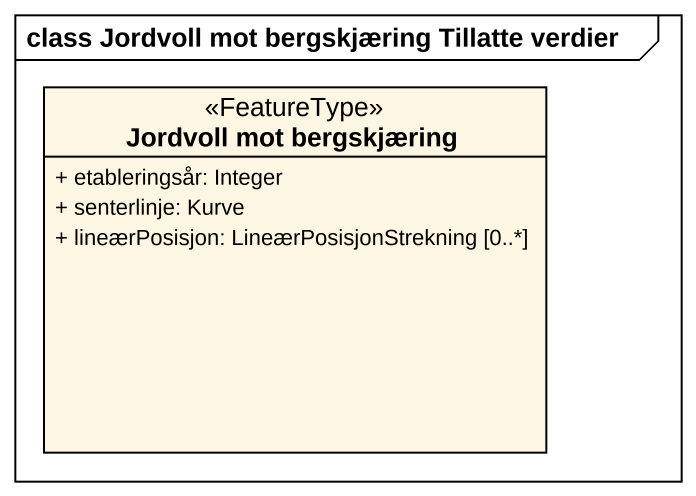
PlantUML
@startuml
mainframe class Jordvoll mot bergskjæring Tillatte verdier
hide circle
hide empty members
skinparam classAttributeIconSize 0
class "Jordvoll mot bergskjæring" as Jordvoll_mot_bergskjæring <<FeatureType>> {
  + etableringsår: Integer
  + senterlinje: Kurve
  + lineærPosisjon: LineærPosisjonStrekning [0..*]
}
@enduml
